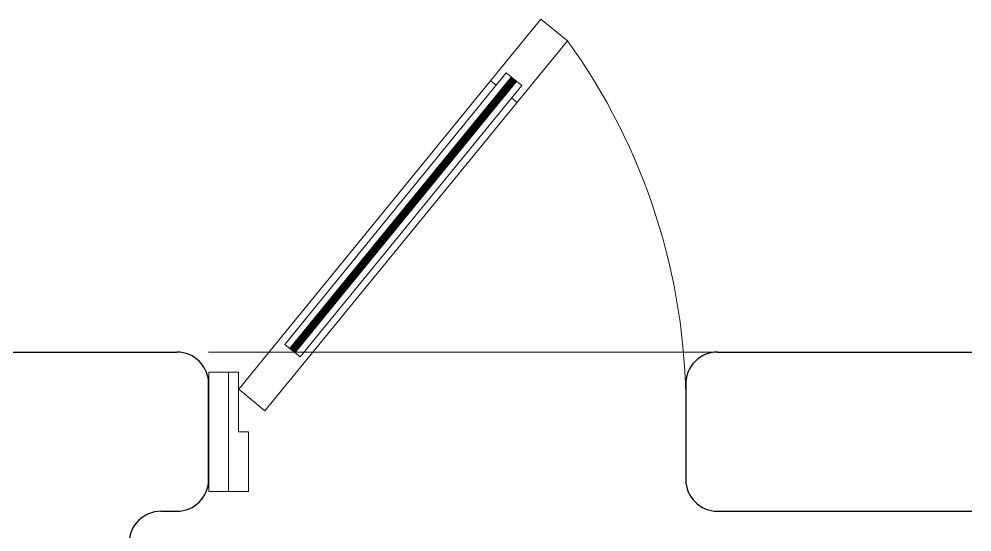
# Model space of a CAD drawing. Header units: metres. Extents: x -44 to 358, y -286 to 66.
# Drawn here: x 32.903 to 34.102, y -71.091 to -70.447 of the extents above; entities that cross this region are included whole.
import ezdxf

# ---------------------------------------------------------------- set-up
doc = ezdxf.new("R2010")
doc.units = ezdxf.units.M
doc.header["$LTSCALE"] = 0.3
for name, color, linetype, lineweight in [('A-DOOR', 7, 'Continuous', 5), ('A-WALL', 7, 'Continuous', 30), ('baños', 141, 'Continuous', 0), ('Columnas', 7, 'Continuous', 18), ('piscina', 7, 'Continuous', 0), ('piso', 251, 'Continuous', 18)]:
    doc.layers.add(name, color=color, linetype=linetype, lineweight=lineweight)

# ---------------------------------------------------------------- blocks, each defined once
blk = doc.blocks.new('PL BASE 1N NASAS 09')
at = {"layer": 'A-DOOR', "extrusion": (0, 0, -1)}
for p, q in [((-107.2194, -34.9142), (-107.2264, -34.9085)), ((-107.2001, -34.93), (-107.1931, -34.9357))]:
    blk.add_line(p, q, dxfattribs=at)
for points in [[(107.5431, -35.2961), (107.1631, -34.831), (107.1299, -34.8582), (107.5103, -35.3233)], [(107.1874, -34.9145), (107.4662, -35.2557), (107.4855, -35.2399), (107.2068, -34.8987)]]:
    blk.add_lwpolyline(points, close=True, dxfattribs=at)
at = {"layer": 'A-DOOR'}
for points in [[(-107.5561, -35.2747), (-107.581, -35.2747), (-107.581, -35.4247), (-107.5561, -35.4247)], [(-107.531, -35.4247), (-107.531, -35.3497), (-107.5436, -35.3497), (-107.5436, -35.2747), (-107.5561, -35.2747), (-107.5561, -35.4247)]]:
    blk.add_lwpolyline(points, close=True, dxfattribs=at)
at = {"layer": 'A-DOOR', "extrusion": (0, 0, -1)}
blk.add_arc((107.7658, -35.318), 0.7848, 144.1342, 180.1237, dxfattribs=at)
at = {"layer": 'A-WALL'}
for p, q in [((-108.1411, -35.2497), (-107.6211, -35.2497)), ((-106.9411, -35.2497), (-106.621, -35.2497)), ((-107.5811, -35.4097), (-107.5811, -35.2897)), ((-106.9811, -35.2897), (-106.9811, -35.4097)), ((-107.6411, -35.4497), (-107.6211, -35.4497)), ((-106.9411, -35.4497), (-106.621, -35.4497))]:
    blk.add_line(p, q, dxfattribs=at)
for centre, start, end in [((-107.6211, -35.2897), 360, 90), ((-106.9411, -35.2897), 90, 180), ((-107.6211, -35.4097), 270, 360), ((-106.9411, -35.4097), 180, 270), ((-107.6411, -35.4897), 90, 180)]:
    blk.add_arc(centre, 0.04, start, end, dxfattribs=at)
at = {"layer": 'piscina', "extrusion": (0, 0, -1), "const_width": 0.01}
blk.add_lwpolyline([(107.1971, -34.9066), (107.4759, -35.2478)], dxfattribs=at)
at = {"layer": 'piso'}
blk.add_line((-106.9411, -35.2497), (-107.5811, -35.2497), dxfattribs=at)
blk = doc.blocks.new('A$C74a5ad94')
at = {"layer": 'baños'}
blk.add_blockref('PL BASE 1N NASAS 09', (131.4957, 56.1498), dxfattribs=at)

msp = doc.modelspace()

# ---------------------------------------------------------------- block references
at = {"layer": 'Columnas', "ltscale": 0.2}
msp.add_blockref('A$C74a5ad94', (9.2272544, -91.7655679), dxfattribs=at)

doc.saveas('drawing.dxf')
